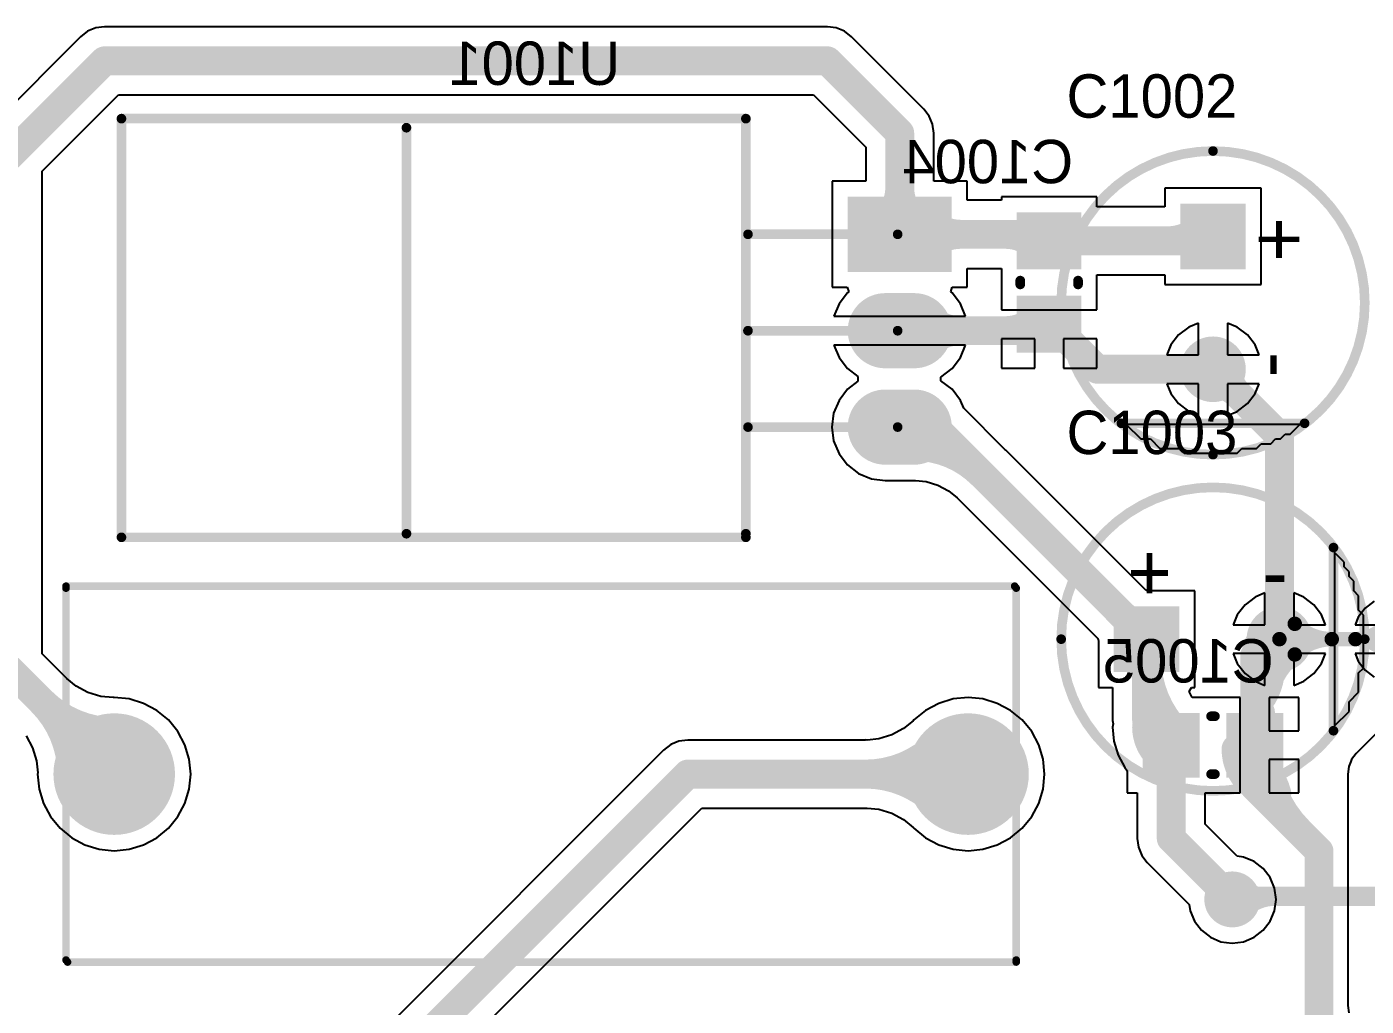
# Model space of a CAD drawing. Extents: x 41 to 201, y 4 to 127.
# Drawn here: x 58.91 to 94.21, y 70.34 to 96.15 of the extents above; entities that cross this region are included whole.
import ezdxf

# ---------------------------------------------------------------- set-up
doc = ezdxf.new("R2010")
doc.units = 0
doc.layers.get('0').update_dxf_attribs({"linetype": 'CONTINUOUS'})
for name, color, linetype in [('BOTTOMLAYER', 5, 'CONTINUOUS'), ('BOTTOMOVERLAY', 54, 'CONTINUOUS'), ('BOTTOMPASTE', 16, 'CONTINUOUS'), ('BOTTOMSOLDER', 6, 'CONTINUOUS'), ('MULTILAYER', 9, 'CONTINUOUS'), ('TOPLAYER', 1, 'CONTINUOUS'), ('TOPOVERLAY', 2, 'CONTINUOUS'), ('TOPSOLDER', 216, 'CONTINUOUS')]:
    doc.layers.add(name, color=color, linetype=linetype)

# ---------------------------------------------------------------- blocks, each defined once
blk = doc.blocks.new('0805C_B_2')
at = {"layer": 'BOTTOMLAYER'}
for points in [[(-0.45, -0.75), (-0.45, 0.75), (-1.75, -0.75), (-1.75, 0.75)], [(1.75, -0.75), (1.75, 0.75), (0.45, -0.75), (0.45, 0.75)]]:
    blk.add_solid(points, dxfattribs=at)
at = {"layer": 'BOTTOMOVERLAY', "const_width": 0.254}
for points in [[(0.051, 0.762), (-0.051, 0.762)], [(0.051, -0.762), (-0.051, -0.762)]]:
    blk.add_lwpolyline(points, dxfattribs=at)
at = {"layer": 'BOTTOMOVERLAY', "const_width": 0.127}
for points in [[(-0.114, 0.762, 1), (0.013, 0.762, 1)], [(-0.013, 0.762, 1), (0.114, 0.762, 1)], [(-0.114, -0.762, 1), (0.013, -0.762, 1)], [(-0.013, -0.762, 1), (0.114, -0.762, 1)]]:
    blk.add_lwpolyline(points, format="xyb", close=True, dxfattribs=at)
at = {"layer": 'BOTTOMPASTE'}
for points in [[(-0.45, -0.75), (-0.45, 0.75), (-1.75, -0.75), (-1.75, 0.75)], [(1.75, -0.75), (1.75, 0.75), (0.45, -0.75), (0.45, 0.75)]]:
    blk.add_solid(points, dxfattribs=at)
at = {"layer": 'BOTTOMSOLDER'}
for points in [[(-0.348, -0.852), (-0.348, 0.852), (-1.852, -0.852), (-1.852, 0.852)], [(1.852, -0.852), (1.852, 0.852), (0.348, -0.852), (0.348, 0.852)]]:
    blk.add_solid(points, dxfattribs=at)
blk = doc.blocks.new('0805C_B_3')
at = {"layer": 'BOTTOMLAYER'}
for points in [[(-0.45, -0.75), (-0.45, 0.75), (-1.75, -0.75), (-1.75, 0.75)], [(1.75, -0.75), (1.75, 0.75), (0.45, -0.75), (0.45, 0.75)]]:
    blk.add_solid(points, dxfattribs=at)
at = {"layer": 'BOTTOMOVERLAY', "const_width": 0.254}
for points in [[(-0.051, 0.762), (0.051, 0.762)], [(-0.051, -0.762), (0.051, -0.762)]]:
    blk.add_lwpolyline(points, dxfattribs=at)
at = {"layer": 'BOTTOMOVERLAY', "const_width": 0.127}
for points in [[(-0.114, 0.762, 1), (0.013, 0.762, 1)], [(-0.013, 0.762, 1), (0.114, 0.762, 1)], [(-0.114, -0.762, 1), (0.013, -0.762, 1)], [(-0.013, -0.762, 1), (0.114, -0.762, 1)]]:
    blk.add_lwpolyline(points, format="xyb", close=True, dxfattribs=at)
at = {"layer": 'BOTTOMPASTE'}
for points in [[(-0.45, -0.75), (-0.45, 0.75), (-1.75, -0.75), (-1.75, 0.75)], [(1.75, -0.75), (1.75, 0.75), (0.45, -0.75), (0.45, 0.75)]]:
    blk.add_solid(points, dxfattribs=at)
at = {"layer": 'BOTTOMSOLDER'}
for points in [[(-0.348, -0.852), (-0.348, 0.852), (-1.852, -0.852), (-1.852, 0.852)], [(1.852, -0.852), (1.852, 0.852), (0.348, -0.852), (0.348, 0.852)]]:
    blk.add_solid(points, dxfattribs=at)
blk = doc.blocks.new('CP3_5___8_0___5')
at = {"layer": 'BOTTOMLAYER', "const_width": 0.762}
blk.add_lwpolyline([(-3.881, 0, 1), (-3.119, 0, 1)], format="xyb", close=True, dxfattribs=at)
at = {"layer": 'BOTTOMLAYER'}
blk.add_solid([(0.762, 0.762), (-0.762, 0.762), (0.762, -0.762), (-0.762, -0.762)], dxfattribs=at)
at = {"layer": 'BOTTOMSOLDER', "const_width": 0.864}
blk.add_lwpolyline([(-3.932, 0, 1), (-3.068, 0, 1)], format="xyb", close=True, dxfattribs=at)
at = {"layer": 'BOTTOMSOLDER'}
blk.add_solid([(0.864, 0.864), (-0.864, 0.864), (0.864, -0.864), (-0.864, -0.864)], dxfattribs=at)
at = {"layer": 'MULTILAYER', "const_width": 0.762}
blk.add_lwpolyline([(-3.881, 0, 1), (-3.119, 0, 1)], format="xyb", close=True, dxfattribs=at)
at = {"layer": 'MULTILAYER'}
blk.add_solid([(0.762, 0.762), (-0.762, 0.762), (0.762, -0.762), (-0.762, -0.762)], dxfattribs=at)
at = {"layer": 'TOPLAYER', "const_width": 0.762}
blk.add_lwpolyline([(-3.881, 0, 1), (-3.119, 0, 1)], format="xyb", close=True, dxfattribs=at)
at = {"layer": 'TOPLAYER'}
blk.add_solid([(0.762, 0.762), (-0.762, 0.762), (0.762, -0.762), (-0.762, -0.762)], dxfattribs=at)
at = {"layer": 'TOPOVERLAY'}
for p, q in [((-4.953, 2.286), (-5.334, 1.905)), ((-4.953, -2.286), (-4.953, 2.286)), ((-5.334, 1.905), (-5.334, 1.651)), ((-5.334, 1.651), (-5.588, 1.397)), ((-5.588, 1.397), (-5.588, 0.889)), ((-5.588, 0.889), (-5.715, 0.762)), ((-5.715, 0.762), (-5.715, -0.635)), ((-5.715, -0.635), (-5.588, -0.762)), ((-5.588, -0.762), (-5.588, -1.143)), ((-5.588, -1.143), (-5.461, -1.27)), ((-5.461, -1.27), (-5.461, -1.524)), ((-5.461, -1.524), (-5.334, -1.651)), ((-5.334, -1.651), (-5.334, -1.778)), ((-5.334, -1.778), (-5.207, -1.905)), ((-5.207, -1.905), (-5.207, -2.032)), ((-5.207, -2.032), (-4.953, -2.286))]:
    blk.add_line(p, q, dxfattribs=at)
for points, const_width in [([(2.25, 0, 1), (-5.75, 0, 1)], 0.254), ([(-4.988, 2.413, 1), (-4.861, 2.413, 1)], 0.127), ([(-5.813, 0, 1), (-5.686, 0, 1)], 0.127), ([(2.187, 0, 1), (2.314, 0, 1)], 0.127), ([(-4.988, -2.413, 1), (-4.861, -2.413, 1)], 0.127)]:
    blk.add_lwpolyline(points, format="xyb", close=True, dxfattribs=dict(at, const_width=const_width))
at = {"layer": 'TOPOVERLAY', "const_width": 0.254}
blk.add_lwpolyline([(-4.925, 2.413), (-4.925, -2.413)], dxfattribs=at)
at = {"layer": 'TOPSOLDER', "const_width": 0.864}
blk.add_lwpolyline([(-3.932, 0, 1), (-3.068, 0, 1)], format="xyb", close=True, dxfattribs=at)
at = {"layer": 'TOPSOLDER'}
blk.add_solid([(0.864, 0.864), (-0.864, 0.864), (0.864, -0.864), (-0.864, -0.864)], dxfattribs=at)
at = {"layer": 'TOPOVERLAY'}
for s, p in [('+', (0.508, -1.016)), ('-', (-3.048, -1.016))]:
    blk.add_text(s, height=1.5, rotation=180, dxfattribs=at).set_placement(p)
blk = doc.blocks.new('CP3_5___8_0___6')
at = {"layer": 'BOTTOMLAYER', "const_width": 0.762}
blk.add_lwpolyline([(-3.881, 0, 1), (-3.119, 0, 1)], format="xyb", close=True, dxfattribs=at)
at = {"layer": 'BOTTOMLAYER'}
blk.add_solid([(0.762, 0.762), (-0.762, 0.762), (0.762, -0.762), (-0.762, -0.762)], dxfattribs=at)
at = {"layer": 'BOTTOMSOLDER', "const_width": 0.864}
blk.add_lwpolyline([(-3.932, 0, 1), (-3.068, 0, 1)], format="xyb", close=True, dxfattribs=at)
at = {"layer": 'BOTTOMSOLDER'}
blk.add_solid([(0.864, 0.864), (-0.864, 0.864), (0.864, -0.864), (-0.864, -0.864)], dxfattribs=at)
at = {"layer": 'MULTILAYER', "const_width": 0.762}
blk.add_lwpolyline([(-3.881, 0, 1), (-3.119, 0, 1)], format="xyb", close=True, dxfattribs=at)
at = {"layer": 'MULTILAYER'}
blk.add_solid([(0.762, 0.762), (-0.762, 0.762), (0.762, -0.762), (-0.762, -0.762)], dxfattribs=at)
at = {"layer": 'TOPLAYER', "const_width": 0.762}
blk.add_lwpolyline([(-3.881, 0, 1), (-3.119, 0, 1)], format="xyb", close=True, dxfattribs=at)
at = {"layer": 'TOPLAYER'}
blk.add_solid([(0.762, 0.762), (-0.762, 0.762), (0.762, -0.762), (-0.762, -0.762)], dxfattribs=at)
at = {"layer": 'TOPOVERLAY'}
for p, q in [((-4.953, 2.286), (-5.334, 1.905)), ((-4.953, -2.286), (-4.953, 2.286)), ((-5.334, 1.905), (-5.334, 1.651)), ((-5.334, 1.651), (-5.588, 1.397)), ((-5.588, 1.397), (-5.588, 0.889)), ((-5.588, 0.889), (-5.715, 0.762)), ((-5.715, 0.762), (-5.715, -0.635)), ((-5.715, -0.635), (-5.588, -0.762)), ((-5.588, -0.762), (-5.588, -1.143)), ((-5.588, -1.143), (-5.461, -1.27)), ((-5.461, -1.27), (-5.461, -1.524)), ((-5.461, -1.524), (-5.334, -1.651)), ((-5.334, -1.651), (-5.334, -1.778)), ((-5.334, -1.778), (-5.207, -1.905)), ((-5.207, -1.905), (-5.207, -2.032)), ((-5.207, -2.032), (-4.953, -2.286))]:
    blk.add_line(p, q, dxfattribs=at)
for points, const_width in [([(2.25, 0, 1), (-5.75, 0, 1)], 0.254), ([(-4.988, 2.413, 1), (-4.861, 2.413, 1)], 0.127), ([(-5.813, 0, 1), (-5.686, 0, 1)], 0.127), ([(2.187, 0, 1), (2.314, 0, 1)], 0.127), ([(-4.988, -2.413, 1), (-4.861, -2.413, 1)], 0.127)]:
    blk.add_lwpolyline(points, format="xyb", close=True, dxfattribs=dict(at, const_width=const_width))
at = {"layer": 'TOPOVERLAY', "const_width": 0.254}
blk.add_lwpolyline([(-4.925, 2.413), (-4.925, -2.413)], dxfattribs=at)
at = {"layer": 'TOPSOLDER', "const_width": 0.864}
blk.add_lwpolyline([(-3.932, 0, 1), (-3.068, 0, 1)], format="xyb", close=True, dxfattribs=at)
at = {"layer": 'TOPSOLDER'}
blk.add_solid([(0.864, 0.864), (-0.864, 0.864), (0.864, -0.864), (-0.864, -0.864)], dxfattribs=at)
at = {"layer": 'TOPOVERLAY'}
for s, p in [('+', (0.508, -1.016)), ('-', (-3.048, -1.016))]:
    blk.add_text(s, height=1.5, rotation=180, dxfattribs=at).set_placement(p)
blk = doc.blocks.new('PORTA_FUSIVEL_10')
at = {"layer": 'BOTTOMLAYER', "const_width": 1.5}
for points in [[(-0.75, 0, 1), (0.75, 0, 1)], [(21.75, 0, 1), (23.25, 0, 1)]]:
    blk.add_lwpolyline(points, format="xyb", close=True, dxfattribs=at)
at = {"layer": 'BOTTOMSOLDER', "const_width": 1.602}
for points in [[(-0.801, 0, 1), (0.801, 0, 1)], [(21.699, 0, 1), (23.301, 0, 1)]]:
    blk.add_lwpolyline(points, format="xyb", close=True, dxfattribs=at)
at = {"layer": 'MULTILAYER', "const_width": 1.5}
for points in [[(-0.75, 0, 1), (0.75, 0, 1)], [(21.75, 0, 1), (23.25, 0, 1)]]:
    blk.add_lwpolyline(points, format="xyb", close=True, dxfattribs=at)
at = {"layer": 'TOPLAYER', "const_width": 1.5}
for points in [[(-0.75, 0, 1), (0.75, 0, 1)], [(21.75, 0, 1), (23.25, 0, 1)]]:
    blk.add_lwpolyline(points, format="xyb", close=True, dxfattribs=at)
at = {"layer": 'TOPOVERLAY', "const_width": 0.2}
for points in [[(-1.27, 4.953), (23.73, 4.953)], [(-1.27, -4.9), (-1.27, 4.9)], [(23.77, -4.9), (23.77, 4.9)], [(-1.23, -4.953), (23.77, -4.953)]]:
    blk.add_lwpolyline(points, dxfattribs=at)
at = {"layer": 'TOPOVERLAY', "const_width": 0.1}
for points in [[(-1.32, 4.953, 1), (-1.22, 4.953, 1)], [(-1.32, 4.9, 1), (-1.22, 4.9, 1)], [(23.68, 4.953, 1), (23.78, 4.953, 1)], [(23.72, 4.9, 1), (23.82, 4.9, 1)], [(-1.32, -4.9, 1), (-1.22, -4.9, 1)], [(-1.28, -4.953, 1), (-1.18, -4.953, 1)], [(23.72, -4.9, 1), (23.82, -4.9, 1)], [(23.72, -4.953, 1), (23.82, -4.953, 1)]]:
    blk.add_lwpolyline(points, format="xyb", close=True, dxfattribs=at)
at = {"layer": 'TOPSOLDER', "const_width": 1.602}
for points in [[(-0.801, 0, 1), (0.801, 0, 1)], [(21.699, 0, 1), (23.301, 0, 1)]]:
    blk.add_lwpolyline(points, format="xyb", close=True, dxfattribs=at)
blk = doc.blocks.new('TO220_DEITADO_B_29')
at = {"layer": 'BOTTOMLAYER', "const_width": 1.778}
for points in [[(0, 4.381), (0, 3.619)], [(2.54, 4.381), (2.54, 3.619)]]:
    blk.add_lwpolyline(points, dxfattribs=at)
at = {"layer": 'BOTTOMLAYER', "const_width": 0.889}
for points in [[(-0.445, 4.381, 1), (0.445, 4.381, 1)], [(2.095, 4.381, 1), (2.985, 4.381, 1)], [(-0.445, 3.619, 1), (0.445, 3.619, 1)], [(2.095, 3.619, 1), (2.985, 3.619, 1)]]:
    blk.add_lwpolyline(points, format="xyb", close=True, dxfattribs=at)
at = {"layer": 'BOTTOMLAYER'}
blk.add_solid([(-3.429, 2.73), (-1.651, 2.73), (-3.429, 5.27), (-1.651, 5.27)], dxfattribs=at)
at = {"layer": 'BOTTOMOVERLAY', "const_width": 0.254}
for points in [[(-2.54, 0), (-2.54, 3.945)], [(0, 0), (0, 3.945)], [(2.54, 0), (2.54, 3.945)], [(5.35, -0.055), (-5.588, -0.055)], [(-5.588, -16.51), (-5.588, -0.055)], [(5.445, -16.51), (5.445, -0.055)], [(5.35, -9), (-5.35, -9)], [(5.445, -16.51), (-5.588, -16.51)]]:
    blk.add_lwpolyline(points, dxfattribs=at)
at = {"layer": 'BOTTOMOVERLAY', "const_width": 0.127}
for points in [[(-2.603, 3.945, 1), (-2.477, 3.945, 1)], [(-0.064, 3.945, 1), (0.064, 3.945, 1)], [(2.477, 3.945, 1), (2.603, 3.945, 1)], [(-5.652, -0.055, 1), (-5.524, -0.055, 1)], [(-5.652, -0.055, 1), (-5.524, -0.055, 1)], [(-2.603, 0, 1), (-2.477, 0, 1)], [(-0.064, 0, 1), (0.064, 0, 1)], [(2.477, 0, 1), (2.603, 0, 1)], [(5.286, -0.055, 1), (5.413, -0.055, 1)], [(5.381, -0.055, 1), (5.508, -0.055, 1)], [(-5.413, -9, 1), (-5.286, -9, 1)], [(5.286, -9, 1), (5.413, -9, 1)], [(-5.652, -16.51, 1), (-5.524, -16.51, 1)], [(-5.652, -16.51, 1), (-5.524, -16.51, 1)], [(5.381, -16.51, 1), (5.508, -16.51, 1)], [(5.381, -16.51, 1), (5.508, -16.51, 1)]]:
    blk.add_lwpolyline(points, format="xyb", close=True, dxfattribs=at)
at = {"layer": 'BOTTOMSOLDER', "const_width": 1.981}
for points in [[(0, 4.381), (0, 3.619)], [(2.54, 4.381), (2.54, 3.619)]]:
    blk.add_lwpolyline(points, dxfattribs=at)
at = {"layer": 'BOTTOMSOLDER', "const_width": 0.991}
for points in [[(-0.495, 4.381, 1), (0.495, 4.381, 1)], [(2.045, 4.381, 1), (3.035, 4.381, 1)], [(-0.495, 3.619, 1), (0.495, 3.619, 1)], [(2.045, 3.619, 1), (3.035, 3.619, 1)]]:
    blk.add_lwpolyline(points, format="xyb", close=True, dxfattribs=at)
at = {"layer": 'BOTTOMSOLDER'}
blk.add_solid([(-3.531, 2.628), (-1.549, 2.628), (-3.531, 5.372), (-1.549, 5.372)], dxfattribs=at)
at = {"layer": 'MULTILAYER', "const_width": 1.778}
for points in [[(0, 4.381), (0, 3.619)], [(2.54, 4.381), (2.54, 3.619)]]:
    blk.add_lwpolyline(points, dxfattribs=at)
at = {"layer": 'MULTILAYER', "const_width": 0.889}
for points in [[(-0.445, 4.381, 1), (0.445, 4.381, 1)], [(2.095, 4.381, 1), (2.985, 4.381, 1)], [(-0.445, 3.619, 1), (0.445, 3.619, 1)], [(2.095, 3.619, 1), (2.985, 3.619, 1)]]:
    blk.add_lwpolyline(points, format="xyb", close=True, dxfattribs=at)
at = {"layer": 'MULTILAYER'}
blk.add_solid([(-3.429, 2.73), (-1.651, 2.73), (-3.429, 5.27), (-1.651, 5.27)], dxfattribs=at)
at = {"layer": 'TOPLAYER', "const_width": 1.778}
for points in [[(0, 4.381), (0, 3.619)], [(2.54, 4.381), (2.54, 3.619)]]:
    blk.add_lwpolyline(points, dxfattribs=at)
at = {"layer": 'TOPLAYER', "const_width": 0.889}
for points in [[(-0.445, 4.381, 1), (0.445, 4.381, 1)], [(2.095, 4.381, 1), (2.985, 4.381, 1)], [(-0.445, 3.619, 1), (0.445, 3.619, 1)], [(2.095, 3.619, 1), (2.985, 3.619, 1)]]:
    blk.add_lwpolyline(points, format="xyb", close=True, dxfattribs=at)
at = {"layer": 'TOPLAYER'}
blk.add_solid([(-3.429, 2.73), (-1.651, 2.73), (-3.429, 5.27), (-1.651, 5.27)], dxfattribs=at)
at = {"layer": 'TOPSOLDER', "const_width": 1.981}
for points in [[(0, 4.381), (0, 3.619)], [(2.54, 4.381), (2.54, 3.619)]]:
    blk.add_lwpolyline(points, dxfattribs=at)
at = {"layer": 'TOPSOLDER', "const_width": 0.991}
for points in [[(-0.495, 4.381, 1), (0.495, 4.381, 1)], [(2.045, 4.381, 1), (3.035, 4.381, 1)], [(-0.495, 3.619, 1), (0.495, 3.619, 1)], [(2.045, 3.619, 1), (3.035, 3.619, 1)]]:
    blk.add_lwpolyline(points, format="xyb", close=True, dxfattribs=at)
at = {"layer": 'TOPSOLDER'}
blk.add_solid([(-3.531, 2.628), (-1.549, 2.628), (-3.531, 5.372), (-1.549, 5.372)], dxfattribs=at)

msp = doc.modelspace()

# ---------------------------------------------------------------- linework, layer by layer
at = {"layer": 'BOTTOMLAYER'}
for p, q in [((60.512, 96.027), (60.326, 95.884)), ((60.728, 96.116), (60.512, 96.027)), ((60.96, 96.147), (60.728, 96.116)), ((60.96, 96.147), (60.96, 96.147)), ((80.01, 96.147), (60.96, 96.147)), ((80.242, 96.116), (80.01, 96.147)), ((80.458, 96.027), (80.242, 96.116)), ((80.644, 95.884), (80.458, 96.027)), ((60.326, 95.884), (57.786, 93.344)), ((82.549, 93.979), (80.644, 95.884)), ((59.317, 92.339), (61.331, 94.353)), ((61.331, 94.353), (79.639, 94.353)), ((79.639, 94.353), (81.018, 92.974)), ((82.692, 93.793), (82.549, 93.979)), ((82.781, 93.577), (82.692, 93.793)), ((82.812, 93.345), (82.781, 93.577)), ((82.812, 92.075), (82.812, 93.345)), ((81.018, 92.974), (81.018, 92.075)), ((59.317, 79.619), (59.317, 92.339)), ((81.018, 92.075), (80.137, 92.075)), ((80.137, 92.075), (80.137, 89.281)), ((83.693, 92.075), (82.812, 92.075)), ((83.693, 91.575), (83.693, 92.075)), ((91.44, 91.892), (88.9, 91.892)), ((88.9, 91.892), (88.9, 91.405)), ((91.44, 89.352), (91.44, 91.892)), ((84.594, 91.575), (83.693, 91.575)), ((87.11, 91.666), (84.594, 91.666)), ((84.594, 91.666), (84.594, 91.575)), ((87.11, 91.405), (87.11, 91.666)), ((88.9, 91.405), (87.11, 91.405)), ((83.693, 89.281), (83.693, 89.781)), ((83.693, 89.781), (84.594, 89.781)), ((84.594, 89.781), (84.594, 89.35)), ((84.594, 89.35), (84.594, 88.689)), ((87.11, 89.35), (87.11, 89.611)), ((87.11, 89.611), (88.9, 89.611)), ((87.11, 88.689), (87.11, 89.35)), ((88.9, 89.611), (88.9, 89.352)), ((88.9, 89.352), (91.44, 89.352)), ((80.137, 89.281), (80.531, 89.281)), ((80.538, 89.134), (80.314, 88.843)), ((80.531, 89.281), (80.572, 89.161)), ((80.572, 89.161), (80.538, 89.134)), ((83.258, 89.161), (83.299, 89.281)), ((83.292, 89.134), (83.258, 89.161)), ((83.516, 88.843), (83.292, 89.134)), ((83.299, 89.281), (83.693, 89.281)), ((80.314, 88.843), (80.18, 88.519)), ((83.65, 88.519), (83.516, 88.843)), ((84.594, 88.689), (87.11, 88.689)), ((80.18, 88.519), (83.65, 88.519)), ((89.789, 88.339), (89.53, 88.231)), ((89.789, 87.503), (89.789, 88.339)), ((90.81, 88.231), (90.551, 88.339)), ((90.551, 88.339), (90.551, 87.503)), ((85.471, 87.927), (84.594, 87.927)), ((84.594, 87.927), (84.594, 87.15)), ((85.471, 87.15), (85.471, 87.927)), ((87.11, 87.927), (86.233, 87.927)), ((86.233, 87.927), (86.233, 87.15)), ((87.11, 87.15), (87.11, 87.927)), ((89.264, 88.028), (89.061, 87.762)), ((89.53, 88.231), (89.264, 88.028)), ((91.076, 88.028), (90.81, 88.231)), ((91.279, 87.762), (91.076, 88.028)), ((83.65, 87.757), (80.18, 87.757)), ((80.18, 87.757), (80.314, 87.433)), ((83.516, 87.433), (83.65, 87.757)), ((89.061, 87.762), (88.953, 87.503)), ((91.387, 87.503), (91.279, 87.762)), ((80.314, 87.433), (80.538, 87.142)), ((83.292, 87.142), (83.516, 87.433)), ((88.953, 87.503), (89.789, 87.503)), ((90.551, 87.503), (91.387, 87.503)), ((80.538, 87.142), (80.812, 86.931)), ((80.812, 86.931), (80.812, 86.804)), ((83.001, 86.918), (83.292, 87.142)), ((83.001, 86.818), (83.001, 86.918)), ((84.594, 87.15), (85.471, 87.15)), ((86.233, 87.15), (87.11, 87.15)), ((80.538, 86.594), (80.314, 86.303)), ((80.812, 86.804), (80.538, 86.594)), ((83.292, 86.594), (83.001, 86.818)), ((83.516, 86.303), (83.292, 86.594)), ((89.789, 86.741), (88.953, 86.741)), ((88.953, 86.741), (89.061, 86.482)), ((89.061, 86.482), (89.264, 86.216)), ((89.789, 85.905), (89.789, 86.741)), ((91.387, 86.741), (90.551, 86.741)), ((90.551, 86.741), (90.551, 85.905)), ((91.076, 86.216), (91.279, 86.482)), ((91.279, 86.482), (91.387, 86.741)), ((80.314, 86.303), (80.173, 85.963)), ((83.602, 86.096), (83.516, 86.303)), ((89.264, 86.216), (89.53, 86.013)), ((90.81, 86.013), (91.076, 86.216)), ((80.173, 85.963), (80.125, 85.598)), ((84.686, 85.012), (83.602, 86.096)), ((89.53, 86.013), (89.789, 85.905)), ((90.551, 85.905), (90.81, 86.013)), ((80.125, 85.598), (80.173, 85.233)), ((80.173, 85.233), (80.314, 84.893)), ((80.314, 84.893), (80.538, 84.602)), ((84.709, 84.992), (84.686, 85.012)), ((84.714, 84.988), (84.709, 84.992)), ((84.709, 84.992), (84.709, 84.992)), ((84.709, 84.992), (84.709, 84.992)), ((84.712, 84.986), (84.714, 84.988)), ((88.401, 81.297), (84.712, 84.986)), ((80.538, 84.602), (80.829, 84.378)), ((80.829, 84.378), (81.169, 84.237)), ((81.169, 84.237), (81.534, 84.189)), ((81.534, 84.189), (82.296, 84.189)), ((82.296, 84.189), (82.327, 84.193)), ((82.327, 84.193), (82.613, 84.165)), ((82.613, 84.165), (82.918, 84.072)), ((82.918, 84.072), (83.2, 83.922)), ((83.2, 83.922), (83.424, 83.738)), ((83.424, 83.738), (87.136, 80.026)), ((88.406, 81.297), (88.401, 81.297)), ((88.413, 81.294), (88.406, 81.297)), ((88.406, 81.297), (88.406, 81.297)), ((88.42, 81.291), (88.413, 81.294)), ((88.42, 81.288), (88.42, 81.291)), ((88.42, 81.291), (88.42, 81.291)), ((88.42, 81.291), (88.42, 81.291)), ((88.42, 81.291), (88.42, 81.291)), ((88.42, 81.291), (88.42, 81.291)), ((88.42, 81.291), (88.42, 81.291)), ((88.42, 81.291), (88.42, 81.291)), ((88.42, 81.291), (88.42, 81.291)), ((88.42, 81.291), (88.42, 81.291)), ((88.478, 81.28), (88.42, 81.288)), ((89.69, 81.28), (88.478, 81.28)), ((89.69, 78.74), (89.69, 81.28)), ((91.539, 81.227), (91.28, 81.119)), ((91.539, 80.391), (91.539, 81.227)), ((92.56, 81.119), (92.301, 81.227)), ((92.301, 81.227), (92.301, 80.391)), ((91.014, 80.916), (90.811, 80.65)), ((91.28, 81.119), (91.014, 80.916)), ((92.826, 80.916), (92.56, 81.119)), ((93.029, 80.65), (92.826, 80.916)), ((94.42, 81.008), (94.181, 80.825)), ((90.811, 80.65), (90.703, 80.391)), ((93.137, 80.391), (93.029, 80.65)), ((93.998, 80.586), (93.917, 80.391)), ((94.181, 80.825), (93.998, 80.586)), ((90.703, 80.391), (91.539, 80.391)), ((92.301, 80.391), (93.137, 80.391)), ((93.917, 80.391), (94.615, 80.391)), ((87.135, 80.026), (87.133, 80.024)), ((87.133, 80.024), (87.139, 80.01)), ((87.136, 80.026), (87.135, 80.026)), ((87.135, 80.026), (87.135, 80.026)), ((87.135, 80.026), (87.135, 80.026)), ((87.135, 80.026), (87.135, 80.026)), ((87.135, 80.026), (87.135, 80.026)), ((87.135, 80.026), (87.135, 80.026)), ((87.135, 80.026), (87.135, 80.026)), ((87.135, 80.026), (87.135, 80.026)), ((87.135, 80.026), (87.135, 80.026)), ((87.135, 80.026), (87.135, 80.026)), ((87.135, 80.026), (87.135, 80.026)), ((87.139, 80.01), (87.139, 80.01)), ((87.139, 80.01), (87.139, 80.01)), ((87.139, 80.01), (87.142, 80.01)), ((87.142, 80.01), (87.15, 79.952)), ((87.15, 79.952), (87.15, 78.74)), ((59.938, 78.998), (59.317, 79.619)), ((91.539, 79.629), (90.703, 79.629)), ((90.703, 79.629), (90.811, 79.37)), ((91.539, 78.793), (91.539, 79.629)), ((93.137, 79.629), (92.301, 79.629)), ((92.301, 79.629), (92.301, 78.793)), ((93.029, 79.37), (93.137, 79.629)), ((94.615, 79.629), (93.917, 79.629)), ((93.917, 79.629), (93.998, 79.434)), ((93.998, 79.434), (94.181, 79.195)), ((90.811, 79.37), (91.014, 79.104)), ((91.014, 79.104), (91.28, 78.901)), ((92.56, 78.901), (92.826, 79.104)), ((92.826, 79.104), (93.029, 79.37)), ((94.181, 79.195), (94.42, 79.012)), ((59.94, 79.001), (59.938, 78.998)), ((59.938, 78.998), (59.938, 78.998)), ((59.966, 78.97), (59.94, 79.001)), ((60.209, 78.771), (59.966, 78.97)), ((60.522, 78.604), (60.209, 78.771)), ((87.15, 78.74), (87.523, 78.74)), ((87.523, 78.74), (87.523, 77.866)), ((89.541, 78.631), (89.607, 78.74)), ((89.607, 78.74), (89.69, 78.74)), ((91.28, 78.901), (91.539, 78.793)), ((92.301, 78.793), (92.56, 78.901)), ((95.751, 78.804), (93.945, 76.997)), ((60.861, 78.501), (60.522, 78.604)), ((61.185, 78.469), (60.861, 78.501)), ((61.214, 78.472), (61.185, 78.469)), ((61.608, 78.433), (61.214, 78.472)), ((61.986, 78.318), (61.608, 78.433)), ((83.32, 78.433), (82.942, 78.318)), ((83.714, 78.472), (83.32, 78.433)), ((84.108, 78.433), (83.714, 78.472)), ((84.486, 78.318), (84.108, 78.433)), ((89.625, 78.474), (89.541, 78.631)), ((90.889, 78.474), (89.625, 78.474)), ((90.889, 77.216), (90.889, 78.474)), ((92.428, 78.474), (91.651, 78.474)), ((91.651, 78.474), (91.651, 77.597)), ((92.428, 77.597), (92.428, 78.474)), ((62.335, 78.132), (61.986, 78.318)), ((62.641, 77.881), (62.335, 78.132)), ((82.593, 78.132), (82.287, 77.881)), ((82.942, 78.318), (82.593, 78.132)), ((84.835, 78.132), (84.486, 78.318)), ((85.141, 77.881), (84.835, 78.132)), ((62.892, 77.575), (62.641, 77.881)), ((82.269, 77.858), (82.017, 77.652)), ((82.287, 77.881), (82.269, 77.858)), ((85.392, 77.575), (85.141, 77.881)), ((87.523, 77.695), (87.522, 77.695)), ((87.522, 77.695), (87.559, 77.319)), ((87.523, 77.866), (87.535, 77.781)), ((87.535, 77.781), (87.523, 77.695)), ((58.897, 77.459), (59.064, 77.146)), ((63.078, 77.226), (62.892, 77.575)), ((76.095, 77.32), (75.879, 77.231)), ((76.327, 77.351), (76.095, 77.32)), ((81.012, 77.351), (76.327, 77.351)), ((76.327, 77.351), (76.327, 77.351)), ((81.053, 77.351), (81.012, 77.354)), ((81.012, 77.354), (81.012, 77.351)), ((81.365, 77.382), (81.053, 77.351)), ((81.705, 77.485), (81.365, 77.382)), ((82.017, 77.652), (81.705, 77.485)), ((85.578, 77.226), (85.392, 77.575)), ((87.559, 77.319), (87.668, 76.957)), ((91.651, 77.597), (92.428, 77.597)), ((59.064, 77.146), (59.167, 76.807)), ((63.193, 76.848), (63.078, 77.226)), ((75.693, 77.088), (66.041, 67.436)), ((75.879, 77.231), (75.693, 77.088)), ((85.693, 76.848), (85.578, 77.226)), ((87.668, 76.957), (87.847, 76.624)), ((90.889, 75.958), (90.889, 77.216)), ((93.945, 76.997), (93.822, 76.838)), ((59.167, 76.807), (59.199, 76.483)), ((63.232, 76.454), (63.193, 76.848)), ((85.732, 76.454), (85.693, 76.848)), ((87.847, 76.624), (87.912, 76.544)), ((92.428, 76.835), (91.651, 76.835)), ((91.651, 76.835), (91.651, 75.958)), ((92.428, 75.958), (92.428, 76.835)), ((93.746, 76.653), (93.719, 76.454)), ((93.8, 76.784), (93.746, 76.653)), ((93.822, 76.838), (93.8, 76.784)), ((59.199, 76.483), (59.196, 76.454)), ((59.196, 76.454), (59.235, 76.06)), ((63.193, 76.06), (63.232, 76.454)), ((85.693, 76.06), (85.732, 76.454)), ((87.912, 76.544), (87.912, 75.958)), ((93.719, 76.454), (93.719, 70.358)), ((59.235, 76.06), (59.35, 75.682)), ((63.078, 75.682), (63.193, 76.06)), ((85.578, 75.682), (85.693, 76.06)), ((87.912, 75.958), (88.173, 75.958)), ((88.173, 75.958), (88.173, 74.76)), ((89.967, 75.131), (89.967, 75.958)), ((89.967, 75.958), (90.889, 75.958)), ((91.651, 75.958), (92.428, 75.958)), ((59.35, 75.682), (59.536, 75.333)), ((62.892, 75.333), (63.078, 75.682)), ((67.572, 66.431), (76.698, 75.557)), ((76.698, 75.557), (81.012, 75.557)), ((81.012, 75.557), (81.012, 75.554)), ((81.012, 75.554), (81.053, 75.557)), ((81.053, 75.557), (81.365, 75.526)), ((85.392, 75.333), (85.578, 75.682)), ((59.536, 75.333), (59.787, 75.027)), ((62.641, 75.027), (62.892, 75.333)), ((81.365, 75.526), (81.705, 75.423)), ((81.705, 75.423), (82.017, 75.256)), ((82.017, 75.256), (82.269, 75.05)), ((85.141, 75.027), (85.392, 75.333)), ((59.787, 75.027), (60.093, 74.776)), ((62.335, 74.776), (62.641, 75.027)), ((82.269, 75.05), (82.287, 75.027)), ((82.287, 75.027), (82.593, 74.776)), ((84.835, 74.776), (85.141, 75.027)), ((90.811, 74.287), (89.967, 75.131)), ((60.093, 74.776), (60.442, 74.59)), ((60.442, 74.59), (60.82, 74.475)), ((61.608, 74.475), (61.986, 74.59)), ((61.986, 74.59), (62.335, 74.776)), ((82.593, 74.776), (82.942, 74.59)), ((82.942, 74.59), (83.32, 74.475)), ((84.108, 74.475), (84.486, 74.59)), ((84.486, 74.59), (84.835, 74.776)), ((88.173, 74.76), (88.204, 74.528)), ((88.204, 74.528), (88.293, 74.312)), ((60.82, 74.475), (61.214, 74.436)), ((61.214, 74.436), (61.608, 74.475)), ((83.32, 74.475), (83.714, 74.436)), ((83.714, 74.436), (84.108, 74.475)), ((88.293, 74.312), (88.436, 74.126)), ((88.436, 74.126), (89.543, 73.019)), ((90.976, 74.266), (90.811, 74.287)), ((91.254, 74.15), (90.976, 74.266)), ((91.493, 73.967), (91.254, 74.15)), ((91.676, 73.728), (91.493, 73.967)), ((91.792, 73.45), (91.676, 73.728)), ((91.831, 73.152), (91.792, 73.45)), ((91.792, 72.854), (91.831, 73.152)), ((89.543, 73.019), (89.564, 72.854)), ((89.564, 72.854), (89.68, 72.576)), ((91.676, 72.576), (91.792, 72.854)), ((89.68, 72.576), (89.863, 72.337)), ((91.493, 72.337), (91.676, 72.576)), ((89.863, 72.337), (90.102, 72.154)), ((90.102, 72.154), (90.38, 72.038)), ((90.38, 72.038), (90.678, 71.999)), ((90.678, 71.999), (90.976, 72.038)), ((90.976, 72.038), (91.254, 72.154)), ((91.254, 72.154), (91.493, 72.337)), ((93.719, 70.358), (93.746, 70.159))]:
    msp.add_line(p, q, dxfattribs=at)
for points, const_width in [([(58.42, 92.71), (60.96, 95.25)], 0.762), ([(60.96, 95.25), (80.01, 95.25)], 0.762), ([(80.01, 95.25), (81.915, 93.345)], 0.762), ([(81.915, 90.678), (81.915, 93.345)], 0.762), ([(81.915, 90.678), (85.682, 90.678)], 0.762), ([(85.682, 90.678), (85.852, 90.508)], 0.762), ([(85.852, 90.508), (90.056, 90.508)], 0.762), ([(90.056, 90.508), (90.17, 90.622)], 0.762), ([(81.915, 88.138), (85.852, 88.138)], 0.762), ([(85.852, 88.138), (86.106, 88.138)], 0.762), ([(86.106, 88.138), (87.122, 87.122)], 0.762), ([(87.122, 87.122), (90.17, 87.122)], 0.762), ([(90.17, 87.122), (90.424, 87.122)], 0.762), ([(90.424, 86.868), (91.92, 85.372)], 0.762), ([(82.042, 85.598), (82.832, 85.598)], 0.762), ([(82.832, 85.598), (88.42, 80.01)], 0.762), ([(91.92, 80.236), (91.92, 85.372)], 0.762), ([(91.27, 79.586), (91.807, 80.123)], 0.762), ([(91.807, 80.123), (91.92, 80.236)], 0.762), ([(91.92, 80.01), (91.92, 80.236)], 0.762), ([(88.42, 77.866), (88.42, 80.01)], 0.762), ([(91.92, 80.01), (94.996, 80.01)], 0.381), ([(91.27, 77.216), (91.27, 79.586)], 0.762), ([(58.42, 79.248), (61.214, 76.454)], 0.762), ([(88.42, 77.866), (89.07, 77.216)], 0.762), ([(89.07, 74.76), (89.07, 77.216)], 0.762), ([(91.27, 76.116), (91.27, 77.216)], 0.762), ([(66.675, 66.802), (76.327, 76.454)], 0.762), ([(76.327, 76.454), (83.693, 76.454)], 0.762), ([(91.27, 76.116), (92.964, 74.422)], 0.762), ([(89.07, 74.76), (90.678, 73.152)], 0.762), ([(92.964, 63.754), (92.964, 74.422)], 0.762)]:
    msp.add_lwpolyline(points, dxfattribs=dict(at, const_width=const_width))
for points, const_width in [([(60.769, 95.25, 1), (61.15, 95.25, 1)], 0.381), ([(60.769, 95.25, 1), (61.15, 95.25, 1)], 0.381), ([(79.819, 95.25, 1), (80.2, 95.25, 1)], 0.381), ([(79.819, 95.25, 1), (80.2, 95.25, 1)], 0.381), ([(81.724, 93.345, 1), (82.105, 93.345, 1)], 0.381), ([(81.724, 93.345, 1), (82.105, 93.345, 1)], 0.381), ([(81.724, 91.904, 1), (82.105, 91.904, 1)], 0.381), ([(81.724, 91.904, 1), (82.105, 91.904, 1)], 0.381), ([(81.724, 91.904, 1), (82.105, 91.904, 1)], 0.381), ([(81.724, 91.904, 1), (82.105, 91.904, 1)], 0.381), ([(81.365, 91.037, 1), (81.746, 91.037, 1)], 0.381), ([(81.365, 91.037, 1), (81.746, 91.037, 1)], 0.381), ([(82.084, 91.037, 1), (82.465, 91.037, 1)], 0.381), ([(82.084, 91.037, 1), (82.465, 91.037, 1)], 0.381), ([(82.465, 91.037, 1), (82.846, 91.037, 1)], 0.381), ([(82.465, 91.037, 1), (82.846, 91.037, 1)], 0.381), ([(89.71, 90.891, 1), (90.091, 90.891, 1)], 0.381), ([(89.71, 90.891, 1), (90.091, 90.891, 1)], 0.381), ([(81.724, 90.678, 1), (82.105, 90.678, 1)], 0.381), ([(81.724, 90.678, 1), (82.105, 90.678, 1)], 0.381), ([(83.332, 90.678, 1), (83.713, 90.678, 1)], 0.381), ([(83.332, 90.678, 1), (83.713, 90.678, 1)], 0.381), ([(83.332, 90.678, 1), (83.713, 90.678, 1)], 0.381), ([(83.332, 90.678, 1), (83.713, 90.678, 1)], 0.381), ([(84.502, 90.678, 1), (84.883, 90.678, 1)], 0.381), ([(84.502, 90.678, 1), (84.883, 90.678, 1)], 0.381), ([(85.492, 90.678, 1), (85.873, 90.678, 1)], 0.381), ([(85.492, 90.678, 1), (85.873, 90.678, 1)], 0.381), ([(85.661, 90.508, 1), (86.042, 90.508, 1)], 0.381), ([(85.661, 90.508, 1), (86.042, 90.508, 1)], 0.381), ([(88.784, 90.508, 1), (89.165, 90.508, 1)], 0.381), ([(88.784, 90.508, 1), (89.165, 90.508, 1)], 0.381), ([(89.866, 90.508, 1), (90.247, 90.508, 1)], 0.381), ([(89.866, 90.508, 1), (90.247, 90.508, 1)], 0.381), ([(89.98, 90.622, 1), (90.361, 90.622, 1)], 0.381), ([(82.465, 90.319, 1), (82.846, 90.319, 1)], 0.381), ([(82.465, 90.319, 1), (82.846, 90.319, 1)], 0.381), ([(85.371, 90.318, 1), (85.752, 90.318, 1)], 0.381), ([(85.371, 90.318, 1), (85.752, 90.318, 1)], 0.381), ([(82.465, 88.497, 1), (82.846, 88.497, 1)], 0.381), ([(82.465, 88.497, 1), (82.846, 88.497, 1)], 0.381), ([(85.371, 88.498, 1), (85.752, 88.498, 1)], 0.381), ([(85.371, 88.498, 1), (85.752, 88.498, 1)], 0.381), ([(86.03, 88.308, 1), (86.411, 88.308, 1)], 0.381), ([(86.03, 88.308, 1), (86.411, 88.308, 1)], 0.381), ([(81.724, 88.138, 1), (82.105, 88.138, 1)], 0.381), ([(83.332, 88.138, 1), (83.713, 88.138, 1)], 0.381), ([(83.332, 88.138, 1), (83.713, 88.138, 1)], 0.381), ([(83.332, 88.138, 1), (83.713, 88.138, 1)], 0.381), ([(83.332, 88.138, 1), (83.713, 88.138, 1)], 0.381), ([(84.502, 88.138, 1), (84.883, 88.138, 1)], 0.381), ([(84.502, 88.138, 1), (84.883, 88.138, 1)], 0.381), ([(85.661, 88.138, 1), (86.042, 88.138, 1)], 0.381), ([(85.661, 88.138, 1), (86.042, 88.138, 1)], 0.381), ([(85.915, 88.138, 1), (86.296, 88.138, 1)], 0.381), ([(85.915, 88.138, 1), (86.296, 88.138, 1)], 0.381), ([(82.465, 87.779, 1), (82.846, 87.779, 1)], 0.381), ([(82.465, 87.779, 1), (82.846, 87.779, 1)], 0.381), ([(86.232, 87.821, 1), (86.613, 87.821, 1)], 0.381), ([(86.232, 87.821, 1), (86.613, 87.821, 1)], 0.381), ([(89.71, 87.391, 1), (90.091, 87.391, 1)], 0.381), ([(89.71, 87.391, 1), (90.091, 87.391, 1)], 0.381), ([(86.931, 87.122, 1), (87.312, 87.122, 1)], 0.381), ([(86.931, 87.122, 1), (87.312, 87.122, 1)], 0.381), ([(89.06, 87.122, 1), (89.441, 87.122, 1)], 0.381), ([(89.06, 87.122, 1), (89.441, 87.122, 1)], 0.381), ([(89.06, 87.122, 1), (89.441, 87.122, 1)], 0.381), ([(89.06, 87.122, 1), (89.441, 87.122, 1)], 0.381), ([(89.71, 86.853, 1), (90.091, 86.853, 1)], 0.381), ([(89.71, 86.853, 1), (90.091, 86.853, 1)], 0.381), ([(89.98, 87.122, 1), (90.361, 87.122, 1)], 0.381), ([(89.98, 87.122, 1), (90.361, 87.122, 1)], 0.381), ([(90.233, 87.122, 1), (90.614, 87.122, 1)], 0.381), ([(90.233, 86.868, 1), (90.614, 86.868, 1)], 0.381), ([(90.361, 87.122, 1), (90.741, 87.122, 1)], 0.381), ([(90.361, 87.122, 1), (90.741, 87.122, 1)], 0.381), ([(89.98, 86.741, 1), (90.361, 86.741, 1)], 0.381), ([(89.98, 86.741, 1), (90.361, 86.741, 1)], 0.381), ([(90.63, 86.472, 1), (91.011, 86.472, 1)], 0.381), ([(90.63, 86.472, 1), (91.011, 86.472, 1)], 0.381), ([(90.63, 86.472, 1), (91.011, 86.472, 1)], 0.381), ([(90.63, 86.472, 1), (91.011, 86.472, 1)], 0.381), ([(81.852, 85.598, 1), (82.233, 85.598, 1)], 0.381), ([(82.642, 85.598, 1), (83.023, 85.598, 1)], 0.381), ([(82.642, 85.598, 1), (83.023, 85.598, 1)], 0.381), ([(82.105, 85.09, 1), (82.486, 85.09, 1)], 0.381), ([(91.729, 85.372, 1), (92.11, 85.372, 1)], 0.381), ([(91.729, 85.372, 1), (92.11, 85.372, 1)], 0.381), ([(83.888, 84.352, 1), (84.269, 84.352, 1)], 0.381), ([(91.729, 80.93, 1), (92.11, 80.93, 1)], 0.381), ([(91.729, 80.93, 1), (92.11, 80.93, 1)], 0.381), ([(91.729, 80.93, 1), (92.11, 80.93, 1)], 0.381), ([(91.729, 80.93, 1), (92.11, 80.93, 1)], 0.381), ([(87.579, 80.66, 1), (87.96, 80.66, 1)], 0.381), ([(87.579, 80.66, 1), (87.96, 80.66, 1)], 0.381), ([(88.23, 80.391, 1), (88.611, 80.391, 1)], 0.381), ([(91.46, 80.279, 1), (91.841, 80.279, 1)], 0.381), ([(91.46, 80.279, 1), (91.841, 80.279, 1)], 0.381), ([(91.46, 80.279, 1), (91.841, 80.279, 1)], 0.381), ([(91.46, 80.279, 1), (91.841, 80.279, 1)], 0.381), ([(91.616, 80.123, 1), (91.997, 80.123, 1)], 0.381), ([(91.616, 80.123, 1), (91.997, 80.123, 1)], 0.381), ([(91.729, 80.236, 1), (92.11, 80.236, 1)], 0.381), ([(91.729, 80.236, 1), (92.11, 80.236, 1)], 0.381), ([(91.729, 80.236, 1), (92.11, 80.236, 1)], 0.381), ([(91.999, 80.279, 1), (92.38, 80.279, 1)], 0.381), ([(91.999, 80.279, 1), (92.38, 80.279, 1)], 0.381), ([(92.229, 80.414, 1), (92.419, 80.414, 1)], 0.191), ([(92.229, 80.414, 1), (92.419, 80.414, 1)], 0.191), ([(87.849, 80.01, 1), (88.23, 80.01, 1)], 0.381), ([(88.23, 80.01, 1), (88.611, 80.01, 1)], 0.381), ([(88.23, 80.01, 1), (88.611, 80.01, 1)], 0.381), ([(91.378, 79.863, 1), (91.759, 79.863, 1)], 0.381), ([(91.729, 80.01, 1), (92.11, 80.01, 1)], 0.381), ([(91.825, 80.01, 1), (92.015, 80.01, 1)], 0.191), ([(93.204, 80.01, 1), (93.395, 80.01, 1)], 0.191), ([(93.204, 80.01, 1), (93.395, 80.01, 1)], 0.191), ([(93.204, 80.01, 1), (93.395, 80.01, 1)], 0.191), ([(93.204, 80.01, 1), (93.395, 80.01, 1)], 0.191), ([(93.828, 80.01, 1), (94.018, 80.01, 1)], 0.191), ([(93.828, 80.01, 1), (94.018, 80.01, 1)], 0.191), ([(93.828, 80.01, 1), (94.018, 80.01, 1)], 0.191), ([(93.828, 80.01, 1), (94.018, 80.01, 1)], 0.191), ([(87.96, 79.741, 1), (88.341, 79.741, 1)], 0.381), ([(87.96, 79.741, 1), (88.341, 79.741, 1)], 0.381), ([(88.23, 79.535, 1), (88.611, 79.535, 1)], 0.381), ([(88.499, 79.741, 1), (88.88, 79.741, 1)], 0.381), ([(88.499, 79.741, 1), (88.88, 79.741, 1)], 0.381), ([(91.08, 79.586, 1), (91.461, 79.586, 1)], 0.381), ([(91.08, 79.586, 1), (91.461, 79.586, 1)], 0.381), ([(91.999, 79.741, 1), (92.38, 79.741, 1)], 0.381), ([(91.999, 79.741, 1), (92.38, 79.741, 1)], 0.381), ([(92.229, 79.606, 1), (92.419, 79.606, 1)], 0.191), ([(92.229, 79.606, 1), (92.419, 79.606, 1)], 0.191), ([(88.23, 79.09, 1), (88.611, 79.09, 1)], 0.381), ([(88.23, 79.09, 1), (88.611, 79.09, 1)], 0.381), ([(88.23, 79.09, 1), (88.611, 79.09, 1)], 0.381), ([(88.23, 79.09, 1), (88.611, 79.09, 1)], 0.381), ([(91.08, 79.361, 1), (91.461, 79.361, 1)], 0.381), ([(91.08, 79.361, 1), (91.461, 79.361, 1)], 0.381), ([(59.113, 78.364, 1), (59.494, 78.364, 1)], 0.381), ([(59.113, 78.364, 1), (59.494, 78.364, 1)], 0.381), ([(91.293, 78.517, 1), (91.674, 78.517, 1)], 0.381), ([(91.229, 78.081, 1), (91.61, 78.081, 1)], 0.381), ([(91.229, 78.081, 1), (91.61, 78.081, 1)], 0.381), ([(91.229, 78.081, 1), (91.61, 78.081, 1)], 0.381), ([(88.23, 77.866, 1), (88.611, 77.866, 1)], 0.381), ([(88.23, 77.866, 1), (88.611, 77.866, 1)], 0.381), ([(88.23, 77.695, 1), (88.611, 77.695, 1)], 0.381), ([(61.023, 77.573, 1), (61.404, 77.573, 1)], 0.381), ([(89.07, 77.506, 1), (89.451, 77.506, 1)], 0.381), ([(91.08, 77.521, 1), (91.461, 77.521, 1)], 0.381), ([(91.08, 77.521, 1), (91.461, 77.521, 1)], 0.381), ([(91.312, 77.451, 1), (91.693, 77.451, 1)], 0.381), ([(91.312, 77.451, 1), (91.693, 77.451, 1)], 0.381), ([(91.312, 77.451, 1), (91.693, 77.451, 1)], 0.381), ([(82.732, 77.245, 1), (83.113, 77.245, 1)], 0.381), ([(88.531, 76.967, 1), (88.912, 76.967, 1)], 0.381), ([(88.879, 77.216, 1), (89.26, 77.216, 1)], 0.381), ([(88.879, 77.216, 1), (89.26, 77.216, 1)], 0.381), ([(90.586, 77.116, 1), (90.967, 77.116, 1)], 0.381), ([(90.586, 77.116, 1), (90.967, 77.116, 1)], 0.381), ([(91.08, 77.216, 1), (91.461, 77.216, 1)], 0.381), ([(91.08, 77.216, 1), (91.461, 77.216, 1)], 0.381), ([(91.348, 77.116, 1), (91.729, 77.116, 1)], 0.381), ([(91.348, 77.116, 1), (91.729, 77.116, 1)], 0.381), ([(90.945, 76.883, 1), (91.326, 76.883, 1)], 0.381), ([(59.905, 76.454, 1), (60.286, 76.454, 1)], 0.381), ([(61.023, 76.454, 1), (61.404, 76.454, 1)], 0.381), ([(76.136, 76.454, 1), (76.517, 76.454, 1)], 0.381), ([(76.136, 76.454, 1), (76.517, 76.454, 1)], 0.381), ([(80.822, 76.454, 1), (81.203, 76.454, 1)], 0.381), ([(80.822, 76.454, 1), (81.203, 76.454, 1)], 0.381), ([(83.502, 76.454, 1), (83.883, 76.454, 1)], 0.381), ([(90.945, 76.25, 1), (91.326, 76.25, 1)], 0.381), ([(90.945, 76.25, 1), (91.326, 76.25, 1)], 0.381), ([(91.08, 76.116, 1), (91.461, 76.116, 1)], 0.381), ([(91.08, 76.116, 1), (91.461, 76.116, 1)], 0.381), ([(91.661, 75.95, 1), (92.042, 75.95, 1)], 0.381), ([(82.732, 75.663, 1), (83.113, 75.663, 1)], 0.381), ([(92.246, 74.95, 1), (92.627, 74.95, 1)], 0.381), ([(92.246, 74.95, 1), (92.627, 74.95, 1)], 0.381), ([(88.879, 74.76, 1), (89.26, 74.76, 1)], 0.381), ([(88.879, 74.76, 1), (89.26, 74.76, 1)], 0.381), ([(92.773, 74.422, 1), (93.154, 74.422, 1)], 0.381), ([(92.773, 74.422, 1), (93.154, 74.422, 1)], 0.381), ([(90.361, 73.152, 1), (90.995, 73.152, 1)], 0.635), ([(90.487, 73.152, 1), (90.868, 73.152, 1)], 0.381)]:
    msp.add_lwpolyline(points, format="xyb", close=True, dxfattribs=dict(at, const_width=const_width))
for points, const_width in [([(81.915, 91.904, -0.198912), (81.556, 91.037)], 0.762), ([(81.915, 91.904, -0.198912), (81.556, 91.037)], 0.762), ([(82.274, 91.037, -0.198912), (81.915, 91.904)], 0.762), ([(82.274, 91.037, -0.198912), (81.915, 91.904)], 0.762), ([(83.522, 90.678, -0.198912), (82.655, 91.037)], 0.762), ([(83.522, 90.678, -0.198912), (82.655, 91.037)], 0.762), ([(89.901, 90.891, -0.198912), (88.975, 90.508)], 0.762), ([(89.901, 90.891, -0.198912), (88.975, 90.508)], 0.762), ([(82.655, 90.319, -0.198912), (83.522, 90.678)], 0.762), ([(82.655, 90.319, -0.198912), (83.522, 90.678)], 0.762), ([(84.692, 90.678, -0.198912), (85.562, 90.318)], 0.762), ([(84.692, 90.678, -0.198912), (85.562, 90.318)], 0.762), ([(83.522, 88.138, -0.198912), (82.655, 88.497)], 0.762), ([(83.522, 88.138, -0.198912), (82.655, 88.497)], 0.762), ([(85.562, 88.498, -0.198912), (84.692, 88.138)], 0.762), ([(85.562, 88.498, -0.198912), (84.692, 88.138)], 0.762), ([(86.423, 87.821, -0.198912), (86.221, 88.308)], 0.762), ([(86.423, 87.821, -0.198912), (86.221, 88.308)], 0.762), ([(82.655, 87.779, -0.198912), (83.522, 88.138)], 0.762), ([(82.655, 87.779, -0.198912), (83.522, 88.138)], 0.762), ([(89.901, 87.391, -0.198912), (89.25, 87.122)], 0.762), ([(89.901, 87.391, -0.198912), (89.25, 87.122)], 0.762), ([(89.25, 87.122, -0.198912), (89.901, 86.853)], 0.762), ([(89.25, 87.122, -0.198912), (89.901, 86.853)], 0.762), ([(90.82, 86.472, -0.198912), (90.551, 87.122)], 0.762), ([(90.82, 86.472, -0.198912), (90.551, 87.122)], 0.762), ([(90.17, 86.741, -0.198912), (90.82, 86.472)], 0.762), ([(90.17, 86.741, -0.198912), (90.82, 86.472)], 0.762), ([(82.296, 85.09, -0.198912), (84.078, 84.352)], 0.762), ([(91.92, 80.93, -0.198912), (91.651, 80.279)], 0.762), ([(91.92, 80.93, -0.198912), (91.651, 80.279)], 0.762), ([(92.189, 80.279, -0.198912), (91.92, 80.93)], 0.762), ([(92.189, 80.279, -0.198912), (91.92, 80.93)], 0.762), ([(88.42, 80.391, -0.198912), (87.77, 80.66)], 0.762), ([(87.77, 80.66, -0.198912), (88.039, 80.01)], 0.762), ([(91.27, 79.361, -0.198912), (91.651, 80.279)], 0.762), ([(91.27, 79.361, -0.198912), (91.651, 80.279)], 0.762), ([(93.3, 80.01, -0.198912), (92.324, 80.414)], 0.381), ([(93.3, 80.01, -0.198912), (92.324, 80.414)], 0.381), ([(94.682, 80.324, -0.198912), (93.923, 80.01)], 0.381), ([(94.682, 80.324, -0.198912), (93.923, 80.01)], 0.381), ([(91.569, 79.863, -0.234258), (91.483, 78.517)], 0.762), ([(92.324, 79.606, -0.198912), (93.3, 80.01)], 0.381), ([(92.324, 79.606, -0.198912), (93.3, 80.01)], 0.381), ([(93.923, 80.01, -0.198912), (94.682, 79.696)], 0.381), ([(93.923, 80.01, -0.198912), (94.682, 79.696)], 0.381), ([(88.151, 79.741, -0.198912), (88.42, 79.09)], 0.762), ([(88.151, 79.741, -0.198912), (88.42, 79.09)], 0.762), ([(88.42, 79.09, -0.198912), (88.689, 79.741)], 0.762), ([(88.42, 79.09, -0.198912), (88.689, 79.741)], 0.762), ([(89.26, 77.506, -0.198912), (88.42, 79.535)], 0.762), ([(91.27, 77.521, -0.198912), (92.189, 79.741)], 0.762), ([(91.27, 77.521, -0.198912), (92.189, 79.741)], 0.762), ([(61.214, 77.573, -0.198912), (59.304, 78.364)], 0.762), ([(59.304, 78.364, -0.198912), (60.095, 76.454)], 0.762), ([(91.503, 77.451, -0.198912), (91.42, 78.081)], 0.762), ([(91.503, 77.451, -0.198912), (91.42, 78.081)], 0.762), ([(91.503, 77.451, -0.198912), (91.42, 78.081)], 0.762), ([(88.721, 76.967, -0.198912), (88.42, 77.695)], 0.762), ([(82.923, 77.245, -0.198912), (81.012, 76.454)], 0.762), ([(91.136, 76.25, -0.198912), (90.777, 77.116)], 0.762), ([(91.136, 76.25, -0.198912), (90.777, 77.116)], 0.762), ([(92.436, 74.95, -0.198912), (91.539, 77.116)], 0.762), ([(92.436, 74.95, -0.198912), (91.539, 77.116)], 0.762), ([(91.136, 76.883, -0.198912), (91.851, 75.95)], 0.762), ([(81.012, 76.454, -0.198912), (82.923, 75.663)], 0.762)]:
    msp.add_lwpolyline(points, format="xyb", dxfattribs=dict(at, const_width=const_width))
at = {"layer": 'BOTTOMSOLDER', "const_width": 0.737}
msp.add_lwpolyline([(90.31, 73.152, 1), (91.046, 73.152, 1)], format="xyb", close=True, dxfattribs=at)
at = {"layer": 'MULTILAYER', "const_width": 0.635}
msp.add_lwpolyline([(90.361, 73.152, 1), (90.995, 73.152, 1)], format="xyb", close=True, dxfattribs=at)
at = {"layer": 'TOPLAYER'}
for points, const_width in [([(90.361, 73.152, 1), (90.995, 73.152, 1)], 0.635), ([(90.635, 73.236, 1), (90.889, 73.236, 1)], 0.254), ([(90.635, 73.236, 1), (90.889, 73.236, 1)], 0.254), ([(90.82, 73.421, 1), (91.074, 73.421, 1)], 0.254), ([(90.82, 73.421, 1), (91.074, 73.421, 1)], 0.254), ([(91.268, 73.236, 1), (91.522, 73.236, 1)], 0.254), ([(91.268, 73.236, 1), (91.522, 73.236, 1)], 0.254), ([(91.674, 73.236, 1), (91.928, 73.236, 1)], 0.254), ([(91.674, 73.236, 1), (91.928, 73.236, 1)], 0.254), ([(90.551, 73.152, 1), (90.805, 73.152, 1)], 0.254), ([(90.82, 72.883, 1), (91.074, 72.883, 1)], 0.254), ([(90.82, 72.883, 1), (91.074, 72.883, 1)], 0.254)]:
    msp.add_lwpolyline(points, format="xyb", close=True, dxfattribs=dict(at, const_width=const_width))
at = {"layer": 'TOPLAYER', "const_width": 0.508}
for points in [[(90.678, 73.152), (90.762, 73.236)], [(90.762, 73.236), (96.182, 73.236)]]:
    msp.add_lwpolyline(points, dxfattribs=at)
for points in [[(91.395, 73.236, -0.198912), (90.947, 73.421)], [(91.395, 73.236, -0.198912), (90.947, 73.421)], [(90.947, 72.883, -0.198912), (91.801, 73.236)], [(90.947, 72.883, -0.198912), (91.801, 73.236)]]:
    msp.add_lwpolyline(points, format="xyb", dxfattribs=at)
at = {"layer": 'TOPSOLDER', "const_width": 0.737}
msp.add_lwpolyline([(90.31, 73.152, 1), (91.046, 73.152, 1)], format="xyb", close=True, dxfattribs=at)

# ---------------------------------------------------------------- block references
for name, p, rotation in [('TO220_DEITADO_B_29', (77.915, 88.138), 270), ('CP3_5___8_0___5', (90.17, 90.622), 90), ('0805C_B_2', (85.852, 89.408), 270), ('CP3_5___8_0___6', (88.42, 80.01), 180), ('PORTA_FUSIVEL_10', (61.214, 76.454), 360), ('0805C_B_3', (90.17, 77.216), 360)]:
    msp.add_blockref(name, p, dxfattribs=dict(rotation=rotation))

# ---------------------------------------------------------------- texts
at = {"layer": 'BOTTOMOVERLAY', "text_generation_flag": 2}
for s, p in [('U1001', (74.549, 94.615)), ('C1004', (86.487, 92.024)), ('C1005', (91.77, 78.867))]:
    msp.add_text(s, height=1.143, rotation=360, dxfattribs=at).set_placement(p)
at = {"layer": 'TOPOVERLAY'}
for s, p in [('C1002', (86.309, 93.751)), ('C1003', (86.309, 84.887))]:
    msp.add_text(s, height=1.143, dxfattribs=at).set_placement(p)

doc.saveas('drawing.dxf')
